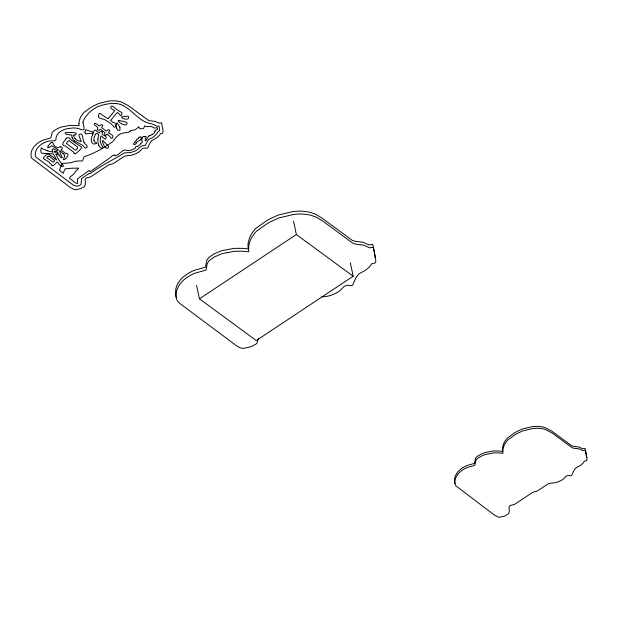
<?xml version="1.0" encoding="UTF-8"?>
<svg xmlns="http://www.w3.org/2000/svg" width="618" height="618" viewBox="0 0 618 618"><rect width="100%" height="100%" fill="white"/><g stroke="black" fill="none" stroke-linecap="round" stroke-linejoin="round"><path stroke-width="0.93" d="M258.278 338.247L257.103 342.743A7.918 5.276 -11.9 0 1 256.053 344.017L251.317 346.683L243.731 348.359A6.898 4.596 -11.9 0 1 241.962 348.282L239.266 347.455L235.713 345.153L180.178 303.732L177.52 300.981A21.027 14.021 -11.9 0 1 176.053 296.995L176.439 291.82A40.935 27.285 -11.9 0 1 177.358 288.915C179.992 281.893 186.443 277.219 192.963 274.06A21.097 14.059 -11.9 0 1 195.435 273.063L206.111 270.058L207.208 263.677L209.208 260.526L214.145 257.088L221.012 254.075A23.175 15.442 -11.9 0 1 223.283 253.372L234.763 251.248L242.719 251.232A57.126 38.077 -11.9 0 1 245.833 251.58L248.753 251.765L248.598 247.378A46.729 31.147 -11.9 0 1 250.043 241.174L250.375 240.309A42.117 28.073 -11.9 0 1 252.144 236.779L254.539 233.372A28.088 18.725 -11.9 0 1 256.709 231.078L267.1 223.701A149.811 99.853 -11.9 0 1 269.827 222.101L278.672 218.007L293.249 214.523A33.689 22.457 -11.9 0 1 296.679 214.16A34.724 23.144 -11.9 0 1 302.534 214.083A33.519 22.341 -11.9 0 1 304.844 214.261L307.084 214.546A39.498 26.327 -11.9 0 1 311.209 215.373L316.401 217.196L322.812 221.082L352.793 243.191L355.806 244.187L363.6 245.122L369.595 247.833L373.326 247.3L375.721 259.707L375.721 262.163L374.802 263.021A4.565 3.044 -11.9 0 1 373.705 263.376A4.218 2.812 -11.9 0 1 373.241 263.469L371.472 263.878L370.584 265.555A6.914 4.612 -11.9 0 1 370.089 266.281L367.857 268.421A31.07 20.703 -11.9 0 1 365.4 270.251L358.927 273.898L357.073 276.084A70.104 46.729 -11.9 0 0 355.891 277.961L352.561 285.153A1.607 1.066 -11.9 0 1 352.059 285.477A2.109 1.406 -11.9 0 1 351.101 285.732L347.671 285.354A3.353 2.233 -11.9 0 0 346.528 285.446L344.597 286.149A3.044 2.032 -11.9 0 0 343.994 286.582L339.413 291.14A26.404 17.598 -11.9 0 1 332.971 294.531L330.128 295.535A19.822 13.21 -11.9 0 1 324.396 296.655A18.64 12.43 -11.9 0 1 323.09 296.748L321.885 296.779M59.807 150.977L60.371 153.697A42.024 28.011 -11.9 0 0 60.711 154.546L61.707 156.563A7.679 5.114 -11.9 0 1 61.931 157.714M136.03 143.53L136.053 143.476A2.626 1.754 -11.9 0 1 135.844 143.901L135.489 144.195A2.109 1.406 -11.9 0 1 134.43 144.527L133.581 144.233A0.857 0.572 -11.9 0 1 133.503 143.963L133.867 143.229A15.45 10.297 -11.9 0 1 134.469 142.464L135.18 141.622M140.24 144.071L140.209 144.164A1.707 1.136 -11.9 0 1 140.124 144.357L139.923 144.651A6.087 4.056 -11.9 0 1 139.328 145.3A5.114 3.407 -11.9 0 1 138.254 146.072L137.351 146.389M154.794 131.85L154.832 131.758A2.812 1.877 -11.9 0 0 154.902 131.449L154.917 131.325A4.233 2.82 -11.9 0 1 155.126 130.576L155.327 130.282A0.811 0.541 -11.9 0 1 155.612 130.089L155.999 129.965A2.997 2.001 -11.9 0 1 156.872 129.842L157.474 129.71L157.544 128.969A12.816 8.544 -11.9 0 0 157.466 128.335L156.957 127.54L155.574 127.941A5.191 3.461 -11.9 0 1 155.018 128.15L153.449 127.748A23.693 15.798 -11.9 0 0 153.017 127.424L151.619 126.651A3.577 2.387 -11.9 0 0 150.792 126.458L149.525 126.427A13.102 8.729 -11.9 0 0 146.559 126.76L144.79 125.809L144.388 126.566A11.008 7.339 -11.9 0 1 144.233 126.968L143.724 128.065A1.344 0.896 -11.9 0 1 143.361 128.459L143.191 128.552A0.819 0.548 -11.9 0 1 142.897 128.644L142.125 128.691A8.606 5.74 -11.9 0 0 141.63 128.722A11.441 7.625 -11.9 0 0 140.525 128.83C138.78 129.34 139.552 125.037 137.907 127.509A14.662 9.772 -11.9 0 1 136.03 129.131L135.226 129.602A2.163 1.445 -11.9 0 1 134.763 129.788L130.491 130.792M99.413 132.808L100.186 131.765A1.221 0.811 -11.9 0 1 100.68 131.541L101.12 131.479A8.428 5.616 -11.9 0 1 102.379 131.773L102.155 134.176L102.65 134.539A31.866 21.244 -11.9 0 0 104.674 135.86L105.292 136.161A4.388 2.928 -11.9 0 1 106.257 137.775C105.763 141.615 102.596 136.454 101.004 135.906A21.684 14.453 -11.9 0 0 100.379 141.468L101.074 144.025A19.621 13.078 -11.9 0 0 103.376 147.347C102.503 149.595 99.096 147.13 98.826 145.276M92.569 134.879C91.271 137.52 90.213 141.514 92.909 143.662A2.333 1.553 -11.9 0 0 93.781 143.955L95.187 143.894A5.632 3.754 -11.9 0 0 96.748 143.106L95.883 142.534A22.233 14.817 -11.9 0 0 95.095 142.217L93.928 140.394M48.134 145.948L47.818 146.744A2.866 1.908 -11.9 0 0 48.042 147.833L50.321 146.914A9.193 6.126 -11.9 0 1 51.688 145.663L58.324 149.888L57.652 150.684A21.414 14.268 -11.9 0 0 55.102 149.788L53.696 148.83L52.584 149.224M65.972 138.741C65.114 140.749 61.097 143.53 63.484 145.624A8.289 5.523 -11.9 0 1 65.469 146.118L72.893 151.564A5.415 3.608 -11.9 0 1 74.121 153.218M136.3 142.573L136.331 142.519A1.761 1.174 -11.9 0 1 136.609 142.233L137.018 141.931A20.734 13.82 -11.9 0 1 137.451 141.653L138.857 140.757A19.49 12.993 -11.9 0 1 139.537 140.356L140.425 139.807A1.089 0.726 -11.9 0 0 140.618 139.606L140.688 139.498A8.382 5.585 -11.9 0 0 140.796 139.297L140.912 139.073A9.71 6.474 -11.9 0 1 141.089 138.764L141.337 138.347A2.642 1.761 -11.9 0 0 141.445 137.829L141.452 137.644A2.209 1.475 -11.9 0 1 141.483 137.482L140.533 137.065M41.29 148.026L40.734 150.568L41.282 152.94A2.402 1.599 -11.9 0 0 41.785 153.241L49.077 153.743A20.95 13.967 -11.9 0 1 53.372 153.998L56.717 160L53.048 157.142A94.145 62.75 -11.9 0 0 50.043 155.095A4.959 3.306 -11.9 0 0 48.575 153.99L47.802 153.982A1.514 1.012 -11.9 0 0 46.79 154.315L43.569 157.443A2.959 1.97 -11.9 0 0 43.631 158.787L44.967 159.637A1.406 0.935 -11.9 0 0 45.292 159.676L48.521 161.723L52.005 165.245M135.265 141.522L135.581 141.151A8.637 5.755 -11.9 0 1 136.045 140.649L136.563 139.846A4.882 3.252 -11.9 0 1 136.516 139.629L137.034 139.228A1.553 1.035 -11.9 0 1 137.304 139.243L138.401 138.478A1.877 1.251 -11.9 0 1 138.177 138.223L138.316 137.86A2.874 1.916 -11.9 0 1 138.973 137.335L139.112 137.258A6.327 4.218 -11.9 0 0 139.382 137.103L139.452 137.065A5.655 3.77 -11.9 0 1 139.637 136.949L140.425 136.98M95.558 134.176C96.485 132.7 99.506 134.121 98.517 135.674A54.075 36.045 -11.9 0 0 97.945 138.826M129.734 131.487L129.834 131.395A6.914 4.612 -11.9 0 0 130.074 131.155L130.259 130.962A1.29 0.857 -11.9 0 1 130.491 130.792M145.207 136.748L144.782 136.864A2.047 1.367 -11.9 0 1 144.349 136.563L144.017 136.4M148.776 136.107L148.691 136.176A2.124 1.421 -11.9 0 0 148.413 136.47L147.617 137.799A19.019 12.677 -11.9 0 1 147.277 138.332L147.022 138.71A10.784 7.184 -11.9 0 0 146.79 139.112L145.802 140.688L145.276 140.634A2.395 1.599 -11.9 0 1 145.176 140.379A1.993 1.329 -11.9 0 1 145.168 139.946A10.521 7.014 -11.9 0 1 145.307 139.467L145.918 137.605A11.456 7.64 -11.9 0 0 146.118 136.771L145.833 136.346A1.306 0.873 -11.9 0 0 145.369 136.609M152.183 134.639L150.444 135.296M350.344 262.851L353.164 276.231L256.254 340.549L199.444 298.834L296.354 234.516L293.535 221.128M61.947 157.706L60.873 157.559A16.694 11.124 -11.9 0 1 59.135 154.994M150.244 135.357L150.174 135.388A3.7 2.464 -11.9 0 0 148.768 136.099M51.526 142.634L52.53 142.619A1.081 0.718 -11.9 0 1 52.901 142.789L53.156 143.191A8.158 5.438 -11.9 0 0 53.14 143.739C54.013 146.69 57.829 148.606 60.301 146.821M128.536 150.576L129.973 150.367A10.46 6.976 -11.9 0 0 134.137 148.884L135.373 147.957A1.684 1.12 -11.9 0 0 135.551 147.632A1.993 1.329 -11.9 0 0 135.597 147.269L135.589 147.161A6.195 4.133 -11.9 0 1 135.574 146.999L135.945 146.52A1.522 1.012 -11.9 0 1 136.802 146.381L137.134 146.381M73.805 135.141L75.759 134.824A1.051 0.695 -11.9 0 0 76.091 134.562L76.277 134.013A2.032 1.352 -11.9 0 0 75.836 133.079L74.191 132.754A35.133 23.414 -11.9 0 0 70.985 132.437M113.187 122.403L113.921 122.557A2.928 1.954 -11.9 0 1 115.218 123.561L115.589 126.319A4.983 3.322 -11.9 0 1 115.218 127.115L113.975 127.169A31.974 21.306 -11.9 0 0 111.124 123.785L105.245 119.9A20.487 13.658 -11.9 0 0 101.043 118.641L99.428 117.922A4.04 2.696 -11.9 0 1 98.71 117.026L98.556 116.122M49.038 156.292L48.304 156.254A0.997 0.664 -11.9 0 0 47.926 156.362L47.014 157.289A1.19 0.796 -11.9 0 0 46.945 157.799L53.094 162.171A0.811 0.541 -11.9 0 0 53.426 162.132L54.399 161.136A2.294 1.53 -11.9 0 0 54.237 160.108M114.701 110.607C113.318 109.95 108.745 107.694 111.534 106.103A0.827 0.548 -11.9 0 1 111.889 106.049L113.055 106.497A57.126 38.077 -11.9 0 0 121.367 112.306A3.09 2.063 -11.9 0 1 121.962 112.994L121.545 115.311L120.348 115.435A18.594 12.391 -11.9 0 0 118.509 113.326L117.296 112.515L110.591 120.495A15.535 10.359 -11.9 0 0 113.225 122.364M74.647 140.919L82.534 145.284A41.514 27.671 -11.9 0 1 83.87 146.945L85.214 148.088A1.143 0.765 -11.9 0 0 85.771 148.096L87.014 147.045A2.41 1.607 -11.9 0 0 87.177 146.227L87.03 145.817A7.702 5.137 -11.9 0 0 85.887 144.674A12.793 8.528 -11.9 0 1 84.04 142.279M109.239 133.233L108.498 132.708L109.703 130.807A2.372 1.584 -11.9 0 0 109.618 130.305L108.575 129.749A1.074 0.718 -11.9 0 0 108.065 129.772L106.273 131.07L101.638 127.663L102.827 125.639L101.831 124.581A1.012 0.672 -11.9 0 0 101.414 124.589L99.405 126.033L98.478 125.346A36.284 24.179 -11.9 0 0 95.35 123.368C91.101 124.295 99.923 126.984 97.358 129.031A2.526 1.684 -11.9 0 0 97.652 129.904L99.019 130.39L100.294 129.262L105.114 132.8L104.643 134.353A2.402 1.599 -11.9 0 0 104.867 134.879L105.423 135.288A3.144 2.093 -11.9 0 0 107.208 134.322M296.354 234.516L353.164 276.231M63.167 153.766C67.331 154.84 60.881 161.592 64.712 159.421A15.55 10.367 -11.9 0 0 67.903 155.628L67.825 154.06A2.039 1.36 -11.9 0 0 67.3 153.65L66.713 153.465A1.839 1.221 -11.9 0 1 65.686 153.442L61.182 150.05L62.209 148.644A2.596 1.73 -11.9 0 0 62.086 147.648L61.561 147.107A2.233 1.491 -11.9 0 0 60.294 146.852M62.673 164.697L63.538 165.925L62.99 166.497A3.716 2.48 -11.9 0 1 61.676 166.312L59.482 164.774A37.567 25.037 -11.9 0 1 58.355 163.198L57.42 161.939L53.102 165.732A1.383 0.919 -11.9 0 1 51.943 165.269M142.573 137.119L142.588 137.142A1.854 1.236 -11.9 0 1 142.588 137.829L142.542 137.992A12.028 8.019 -11.9 0 1 142.356 138.37L142.117 138.834A22.341 14.894 -11.9 0 1 141.924 139.197L141.854 139.305A7.022 4.681 -11.9 0 1 141.383 139.985L142.264 141.236A8.652 5.771 -11.9 0 0 142.233 141.599L142.225 141.677A9.54 6.358 -11.9 0 1 142.101 142.549L140.804 143.53A1.166 0.78 -11.9 0 0 140.309 143.94M119.861 127.3L120.031 129.973A1.336 0.896 -11.9 0 1 119.467 130.367L117.675 130.205L116.702 128.204M52.909 152.043L52.298 150.622A2.92 1.947 -11.9 0 1 52.53 149.208M74.075 153.225L74.902 153.812L76.362 153.148A44.032 29.347 -11.9 0 0 79.444 150.336L80.61 149.17A5.392 3.592 -11.9 0 0 81.414 147.501A2.596 1.73 -11.9 0 0 81.205 146.906L70.097 139.189A12.808 8.536 -11.9 0 0 69.849 138.687L69.502 138.115A1.421 0.95 -11.9 0 0 69.046 137.76L67.517 137.621A3.445 2.294 -11.9 0 0 66.01 138.749M83.986 142.294L83.121 139.405A46.721 31.139 -11.9 0 0 81.985 134.693A2.503 1.669 -11.9 0 0 80.51 133.944L79.521 134.276A1.29 0.865 -11.9 0 0 79.112 134.662L78.973 135.064A16.701 11.132 -11.9 0 0 79.305 136.547L81.275 141.592L77.659 140.549A12.97 8.644 -11.9 0 1 75.272 138.764M196.624 285.446L199.444 298.834M102.619 141.646L102.611 140.672L103.106 140.711A79.112 52.731 -11.9 0 0 107.988 145.601L108.575 146.613A2.789 1.862 -11.9 0 1 108.428 147.501L107.594 148.266A0.966 0.641 -11.9 0 1 107.177 148.351L105.802 147.857A25.601 17.065 -11.9 0 1 102.565 141.653M374.639 253.141L372.716 244.411L368.992 244.944L362.99 242.233L355.195 241.298L352.183 240.302L322.202 218.193L315.79 214.307L310.599 212.484A39.498 26.327 -11.9 0 0 306.474 211.657L304.234 211.371A33.519 22.341 -11.9 0 0 301.924 211.194A34.724 23.144 -11.9 0 0 296.068 211.271A33.689 22.457 -11.9 0 0 292.638 211.634L278.061 215.118L269.216 219.212A149.811 99.853 -11.9 0 0 266.489 220.811L256.099 228.189A28.088 18.725 -11.9 0 0 253.928 230.483L251.534 233.89A42.117 28.073 -11.9 0 0 249.772 237.42L249.433 238.285A46.729 31.147 -11.9 0 0 247.988 244.489L248.142 248.876L245.222 248.691A57.126 38.077 -11.9 0 0 242.109 248.343L234.152 248.359L222.673 250.483A23.175 15.442 -11.9 0 0 220.402 251.186L213.534 254.199L208.598 257.636L206.597 260.788L205.5 267.169L194.824 270.174A21.097 14.059 -11.9 0 0 192.352 271.171C185.833 274.33 179.382 279.004 176.748 286.026A40.935 27.285 -11.9 0 0 175.829 288.93L175.442 294.106A21.027 14.021 -11.9 0 0 176.57 297.528M374.832 254.492L375.18 257.698M586.683 457.173L585.053 448.382L582.589 448.73L578.618 446.938L573.048 446.242A5.523 3.677 -11.9 0 1 571.851 445.856L551.619 431.024L544.551 427.409A25.825 17.219 -11.9 0 0 540.472 426.598L539.723 426.513A22.657 15.102 -11.9 0 0 532.044 426.69L522.395 428.992L516.54 431.704A99.166 66.095 -11.9 0 0 514.74 432.762L507.857 437.644A18.594 12.391 -11.9 0 0 506.428 439.159L504.836 441.414A27.88 18.586 -11.9 0 0 503.67 443.755A30.56 20.371 -11.9 0 0 502.465 448.853L502.596 451.333L500.657 451.21A37.814 25.207 -11.9 0 0 498.602 450.985L493.334 450.993L485.733 452.399A15.52 10.344 -11.9 0 0 483.755 453.033L482.789 453.411A29.772 19.846 -11.9 0 0 481.267 454.075L477.683 456.084L475.752 457.915L474.369 463.446L467.301 465.439A13.967 9.309 -11.9 0 0 465.663 466.096L462.836 467.633A25.863 17.242 -11.9 0 0 461.013 468.877L457.559 472.075L455.335 475.922A27.099 18.061 -11.9 0 0 454.724 477.853L454.469 481.283A13.92 9.278 -11.9 0 0 455.219 483.546M129.734 131.487A13.411 8.938 -11.9 0 1 129.015 132.113L126.281 132.615A35.89 23.917 -11.9 0 0 125.384 132.7L124.844 132.77A10.792 7.192 -11.9 0 0 123.353 133.032A13.372 8.915 -11.9 0 0 121.46 133.565L120.726 133.836A6.018 4.009 -11.9 0 0 119.452 134.485L117.752 135.775A21.669 14.438 -11.9 0 0 117.289 136.169A9.741 6.489 -11.9 0 0 116.617 136.81L114.855 138.957A40.695 27.122 -11.9 0 0 114.376 139.583L113.071 141.298A5.454 3.638 -11.9 0 1 112.515 141.831L105.493 146.543A39.714 26.474 -11.9 0 1 104.257 147.308L98.154 150.722A69.641 46.412 -11.9 0 1 92.345 153.596A40.17 26.775 -11.9 0 1 89.139 154.933L84.04 156.817L82.928 159.691A11.835 7.887 -11.9 0 0 82.766 160.139L82.511 160.634A1.159 0.772 -11.9 0 1 81.777 160.989L79.915 160.997A12.097 8.065 -11.9 0 0 79.104 160.997L78.223 161.043A32.213 21.468 -11.9 0 0 77.366 161.105L76.145 161.228A6.327 4.218 -11.9 0 0 75.195 161.414L72.036 162.341A12.306 8.204 -11.9 0 1 70.529 162.681L69.455 162.851A29.533 19.683 -11.9 0 1 67.393 163.106L67.115 163.129A12.437 8.289 -11.9 0 1 65.863 163.191L62.179 163.446A0.842 0.564 -11.9 0 0 61.924 163.623L60.325 167.949A20.757 13.835 -11.9 0 1 59.961 168.838L59.475 170.174A0.842 0.564 -11.9 0 0 59.56 170.336L62.009 172.352A25.601 17.065 -11.9 0 0 62.827 172.97L63.322 173.21L63.577 172.553A16.74 11.163 -11.9 0 1 63.685 172.206L63.808 171.835A25.577 17.049 -11.9 0 0 63.994 171.201L65.114 168.93A1.112 0.742 -11.9 0 1 65.408 168.776L71.997 168.22A28.08 18.718 -11.9 0 1 73.72 168.204L74.577 168.22A20.332 13.55 -11.9 0 0 75.62 168.22A9.023 6.01 -11.9 0 0 76.184 168.189L77.003 168.127A5.299 3.53 -11.9 0 1 78.432 168.127L78.61 168.359A3.677 2.449 -11.9 0 1 78.324 168.737L76.338 170.491A6.01 4.002 -11.9 0 0 75.944 170.916L75.041 172.26A15.937 10.622 -11.9 0 1 73.697 174.106L73.326 174.469A6.535 4.357 -11.9 0 1 72.8 174.948L71.897 175.605A24.743 16.493 -11.9 0 0 70.259 176.841L69.479 178.162L75.041 182.48A10.097 6.728 -11.9 0 0 75.999 183.067L76.192 183.16A2.402 1.599 -11.9 0 0 76.524 183.276L76.995 183.384A7.725 5.153 -11.9 0 0 77.227 183.446L77.675 183.307L77.551 181.8A23.716 15.805 -11.9 0 1 77.528 179.459L77.652 178.903A2.24 1.491 -11.9 0 1 77.853 178.54L87.872 171.364A16.763 11.17 -11.9 0 1 88.683 170.8L89.332 170.514L89.51 170.954A6.219 4.148 -11.9 0 0 89.595 171.256L90.537 171.588A5.284 3.523 -11.9 0 1 90.946 171.194L109.456 158.162A29.34 19.552 -11.9 0 0 110.398 157.435L111.325 156.686A16.292 10.861 -11.9 0 1 112.02 156.161A19.521 13.009 -11.9 0 1 113.179 155.373L114.4 154.794L114.577 155.419A9.355 6.234 -11.9 0 0 114.562 155.682C117.428 156.617 121.769 150.097 125.222 149.803A4.959 3.306 -11.9 0 0 128.536 150.607M142.912 136.802A3.353 2.233 -11.9 0 1 143.994 136.339M154.933 131.873A8.822 5.879 -11.9 0 1 152.136 134.6M136.076 142.982A2.758 1.839 -11.9 0 1 136.3 142.573M98.532 116.122A16.709 11.139 -11.9 0 1 99.351 113.194L100.525 113.758A22.557 15.033 -11.9 0 1 100.981 114.083L102.356 115.072A77.891 51.92 -11.9 0 0 107.98 118.594M114.662 110.599A71.387 47.578 -11.9 0 1 108.026 118.602M119.915 127.285A40.023 26.674 -11.9 0 0 117.096 123.067L116.601 122.974A24.573 16.377 -11.9 0 0 116.678 128.212M98.764 145.292A29.208 19.467 -11.9 0 1 97.999 138.826M93.897 140.394A21.63 14.415 -11.9 0 1 95.581 134.176M92.553 134.879A33.882 22.58 -11.9 0 0 93.588 132.345L93.805 131.186A1.02 0.68 -11.9 0 1 94.006 130.792L95.35 130.143A3.476 2.317 -11.9 0 1 96.972 131.425L97.034 131.704A11.587 7.717 -11.9 0 0 99.436 132.777M109.262 133.218A28.042 18.694 -11.9 0 0 111.796 134.84L111.997 134.956A4.65 3.098 -11.9 0 1 112.855 136.462L112.067 138.393L110.73 137.891A15.774 10.514 -11.9 0 0 107.123 134.322M74.577 140.958A16.138 10.753 -11.9 0 1 72.236 137.783M72.159 137.806A11.34 7.555 -11.9 0 1 72.02 135.118L66.512 134.4L65.153 133.117A0.827 0.556 -11.9 0 1 65.299 132.831L65.817 132.507A23.268 15.504 -11.9 0 1 70.977 132.453M75.18 138.811A10.097 6.728 -11.9 0 1 73.859 135.133M49.054 156.277A59.328 39.544 -11.9 0 1 54.206 160.116M59.838 150.954A19.838 13.225 -11.9 0 1 63.129 153.782M56.053 154.392A9.077 6.049 -11.9 0 1 59.166 154.956M62.596 164.728A66.373 44.241 -11.9 0 1 56.145 154.338M47.161 150.668A47.246 31.495 -11.9 0 1 41.252 148.05M52.924 152.02A38.084 25.384 -11.9 0 1 47.115 150.73M48.212 145.964A12.97 8.644 -11.9 0 1 51.464 142.596M84.913 132.067L85.562 133.928L89.332 133.465A48.405 32.26 -11.9 0 1 92.484 133.194L92.839 132.777A1.159 0.772 -11.9 0 0 92.901 132.468L92.036 131.588A25.168 16.779 -11.9 0 1 88.598 130.676L85.554 129.68L84.913 132.067M128.629 117.32L128.297 118.556A1.282 0.857 -11.9 0 1 127.918 118.826L126.736 119.127A5.917 3.94 -11.9 0 1 125.5 119.081C123.476 119.297 118.78 116.3 123.654 116.586A41.584 27.717 -11.9 0 1 127.656 116.246L127.787 116.277A1.313 0.881 -11.9 0 1 128.297 116.508L128.629 117.32M82.959 122.48L84.009 127.231A10.83 7.223 -11.9 0 1 84.118 128.521A14.33 9.556 -11.9 0 1 84.094 128.768L84.017 129.131A1.097 0.734 -11.9 0 1 83.87 129.355L83.708 129.51A2.148 1.429 -11.9 0 1 83.275 129.795L82.928 129.942A0.788 0.525 -11.9 0 1 82.588 129.989L81.02 129.494A23.245 15.489 -11.9 0 0 79.66 129.015A30.769 20.51 -11.9 0 0 77.853 128.49L76.091 128.119A9.378 6.25 -11.9 0 0 74.994 128.003L73.928 127.972A48.59 32.383 -11.9 0 0 72.739 127.98L67.192 128.683A20.255 13.496 -11.9 0 0 65.871 129.046L65.454 129.177A14.902 9.927 -11.9 0 0 60.433 131.541L59.467 132.252A9.324 6.219 -11.9 0 0 58.339 133.326L57.335 134.701A19.243 12.824 -11.9 0 0 56.694 135.883L56.238 137.003A10.367 6.914 -11.9 0 0 55.999 138.193L55.852 139.954L54.755 140.641A4.396 2.935 -11.9 0 1 53.171 140.912L51.866 140.881A11.479 7.655 -11.9 0 0 50.954 140.896A15.35 10.228 -11.9 0 0 49.494 141.004L48.142 141.221A5.825 3.886 -11.9 0 0 47.347 141.429L45.423 142.148A15.056 10.035 -11.9 0 0 41.213 144.465A17.984 11.989 -11.9 0 0 37.034 148.598L36.864 148.892A12.993 8.66 -11.9 0 0 36.269 150.043L35.836 151.286A38.154 25.431 -11.9 0 0 35.404 153.102L35.249 155.497A7.802 5.199 -11.9 0 0 35.867 157.011L73.789 185.47L76.879 186.149L79.189 185.655A5.987 3.986 -11.9 0 0 79.83 185.315L80.711 184.651A2.426 1.622 -11.9 0 0 81.043 184.164L81.568 178.571L88.853 173.534A1.522 1.012 -11.9 0 1 89.309 173.457L90.066 173.473A0.95 0.633 -11.9 0 0 90.39 173.426C101.228 165.423 112.638 160.286 123.724 153.225A3.237 2.163 -11.9 0 1 124.859 152.87L128.436 152.692A10.707 7.138 -11.9 0 0 129.857 152.553L130.236 152.492A17.057 11.371 -11.9 0 0 131.526 152.252L135.327 150.977A9.803 6.535 -11.9 0 0 136.508 150.29L137.15 149.834A6.613 4.403 -11.9 0 0 137.853 149.224L138.548 148.459A7.81 5.207 -11.9 0 1 139.235 147.826L142.001 145.894A5.917 3.94 -11.9 0 1 143.129 145.639L145.392 145.253L146.25 143.507A49.448 32.955 -11.9 0 1 147.254 141.414L148.413 139.645L149.703 138.965A11.448 7.632 -11.9 0 0 151.001 138.355L151.665 137.984A21.391 14.26 -11.9 0 0 153.442 136.848L153.782 136.609A14.747 9.826 -11.9 0 0 155.458 135.203L155.937 134.709A23.569 15.713 -11.9 0 0 157.227 133.202L157.683 132.569A9.154 6.103 -11.9 0 0 158.038 131.958L159.691 130.537L159.05 126.057L156.817 126.234L154.307 124.813A10.815 7.207 -11.9 0 0 153.025 124.241L151.534 123.793A27.833 18.548 -11.9 0 0 150.228 123.484C137.698 121.29 130.684 106.559 118.138 103.801A29.641 19.761 -11.9 0 0 116.663 103.608L114.685 103.445A19.027 12.684 -11.9 0 0 111.642 103.476L108.907 103.77A36.408 24.264 -11.9 0 0 101.53 105.361L98.301 106.458A13.557 9.038 -11.9 0 0 96.926 107.092L93.959 108.876A38.138 25.423 -11.9 0 0 91.819 110.406L90.359 111.588A26.821 17.876 -11.9 0 0 87.88 114.036L85.778 116.694A78.919 52.6 -11.9 0 0 84.898 117.953L83.314 120.734A10.444 6.96 -11.9 0 0 82.959 122.48M78.934 123.693L79.081 125.778L77.15 125.663A37.814 25.207 -11.9 0 0 75.087 125.431L69.819 125.439L62.225 126.844A15.342 10.228 -11.9 0 0 60.718 127.308L59.282 127.856A29.772 19.846 -11.9 0 0 57.76 128.521L54.175 130.529L52.244 132.36L50.854 137.891L43.793 139.884A13.967 9.309 -11.9 0 0 42.155 140.541L39.32 142.078A25.863 17.242 -11.9 0 0 37.497 143.322L34.044 146.52L31.819 150.375A27.099 18.061 -11.9 0 0 31.217 152.298L30.962 155.728A13.92 9.278 -11.9 0 0 31.927 158.362L70.452 187.602L74.585 189.672A4.565 3.044 -11.9 0 0 75.759 189.718L80.78 188.614L83.917 186.852A5.245 3.492 -11.9 0 0 84.612 186.003C86.582 183.785 84.04 180.201 85.879 178.293A4.326 2.881 -11.9 0 1 86.597 177.914L90.56 176.918L109.1 164.658L112.916 163.793L124.844 156.03L128.289 155.558A12.345 8.227 -11.9 0 0 129.602 155.45A13.117 8.745 -11.9 0 0 132.947 154.755L134.369 154.276A17.281 11.518 -11.9 0 0 139.398 151.634L142.009 148.946A2.032 1.352 -11.9 0 1 142.526 148.544L143.809 148.081A2.217 1.475 -11.9 0 1 144.566 148.019L146.837 148.266A1.398 0.927 -11.9 0 0 147.463 148.096A1.066 0.711 -11.9 0 0 147.795 147.887L148.706 145.709A18.216 12.144 -11.9 0 1 149.239 144.496L149.734 143.585A45.825 30.545 -11.9 0 1 150.784 141.877L152.013 140.433L155.937 138.262A20.348 13.565 -11.9 0 0 157.922 136.81L159.405 135.388A4.635 3.09 -11.9 0 0 159.807 134.763L160.317 133.805L161.491 133.527A2.928 1.954 -11.9 0 0 162.65 133.179L163.129 131.039L161.545 122.828L159.081 123.175L155.103 121.383L149.533 120.688A5.523 3.677 -11.9 0 1 148.343 120.301L128.111 105.469L121.043 101.854A25.825 17.219 -11.9 0 0 116.957 101.043L116.207 100.958A22.657 15.102 -11.9 0 0 108.536 101.136L98.888 103.438L93.032 106.149A99.166 66.095 -11.9 0 0 91.225 107.208L84.349 112.09A18.594 12.391 -11.9 0 0 82.912 113.604L81.329 115.86A27.88 18.586 -11.9 0 0 80.162 118.2A30.56 20.371 -11.9 0 0 78.95 123.299L78.934 123.693M502.851 451.155L502.998 453.249L501.067 453.125A37.814 25.207 -11.9 0 0 499.004 452.894L493.736 452.909L486.134 454.315A15.52 10.344 -11.9 0 0 484.157 454.948L483.191 455.327A29.772 19.846 -11.9 0 0 481.669 455.991L478.085 458L476.154 459.831L474.771 465.362L467.702 467.347A13.967 9.309 -11.9 0 0 466.065 468.004L463.237 469.549A25.863 17.242 -11.9 0 0 461.414 470.785L457.961 473.983L455.736 477.838A27.099 18.061 -11.9 0 0 455.126 479.761L454.871 483.191A13.92 9.278 -11.9 0 0 455.845 485.825L494.369 515.064L498.502 517.135A4.565 3.044 -11.9 0 0 499.676 517.189L504.697 516.084L507.834 514.315A5.245 3.492 -11.9 0 0 508.521 513.473C510.499 511.248 507.957 507.664 509.796 505.756A4.326 2.881 -11.9 0 1 510.507 505.385L514.477 504.388L533.017 492.129L536.833 491.256L548.761 483.492L552.206 483.021A12.345 8.227 -11.9 0 0 553.064 482.967A13.117 8.745 -11.9 0 0 556.864 482.225L557.815 481.909A17.188 11.456 -11.9 0 0 563.307 479.105L565.918 476.408A2.032 1.352 -11.9 0 1 566.443 476.014L567.718 475.543A2.217 1.475 -11.9 0 1 568.475 475.481L570.746 475.736A1.398 0.927 -11.9 0 0 571.38 475.566A1.066 0.711 -11.9 0 0 571.712 475.35L573.651 471.047A45.825 30.545 -11.9 0 1 574.701 469.348L575.922 467.903L579.846 465.733A20.348 13.565 -11.9 0 0 581.839 464.272L583.315 462.859A4.635 3.09 -11.9 0 0 583.716 462.233L584.234 461.267L585.4 460.997A2.928 1.954 -11.9 0 0 586.559 460.642L587.046 458.51L585.455 450.29L582.99 450.646L579.02 448.853L573.45 448.158A5.523 3.677 -11.9 0 1 572.253 447.772L552.021 432.94L544.952 429.317A25.825 17.219 -11.9 0 0 540.874 428.513L540.124 428.421A22.657 15.102 -11.9 0 0 532.446 428.598L522.805 430.9L516.949 433.612A99.166 66.095 -11.9 0 0 515.142 434.67L508.259 439.552A18.594 12.391 -11.9 0 0 506.83 441.074L505.246 443.33A27.88 18.586 -11.9 0 0 504.072 445.663A30.56 20.371 -11.9 0 0 502.867 450.761L502.851 451.155M66.489 143.492L75.496 150.251L77.157 148.977A3.53 2.348 -11.9 0 0 77.59 147.478L77.273 146.721L68.922 140.587L67.532 141.437L66.489 143.492M118.185 120.896L119.807 122.688L122.418 124.164A11.796 7.864 -11.9 0 0 125.446 124.952L126.149 124.805A1.228 0.819 -11.9 0 0 126.551 124.573L127.138 123.291A2.974 1.985 -11.9 0 0 126.026 122.117L118.78 120.379L118.185 120.896M54.77 151.31L54.724 151.418A2.294 1.53 -11.9 0 0 54.894 152.453L55.272 152.808A18.857 12.569 -11.9 0 1 58.331 153.442L56.895 151.68L54.77 151.31"/></g></svg>
